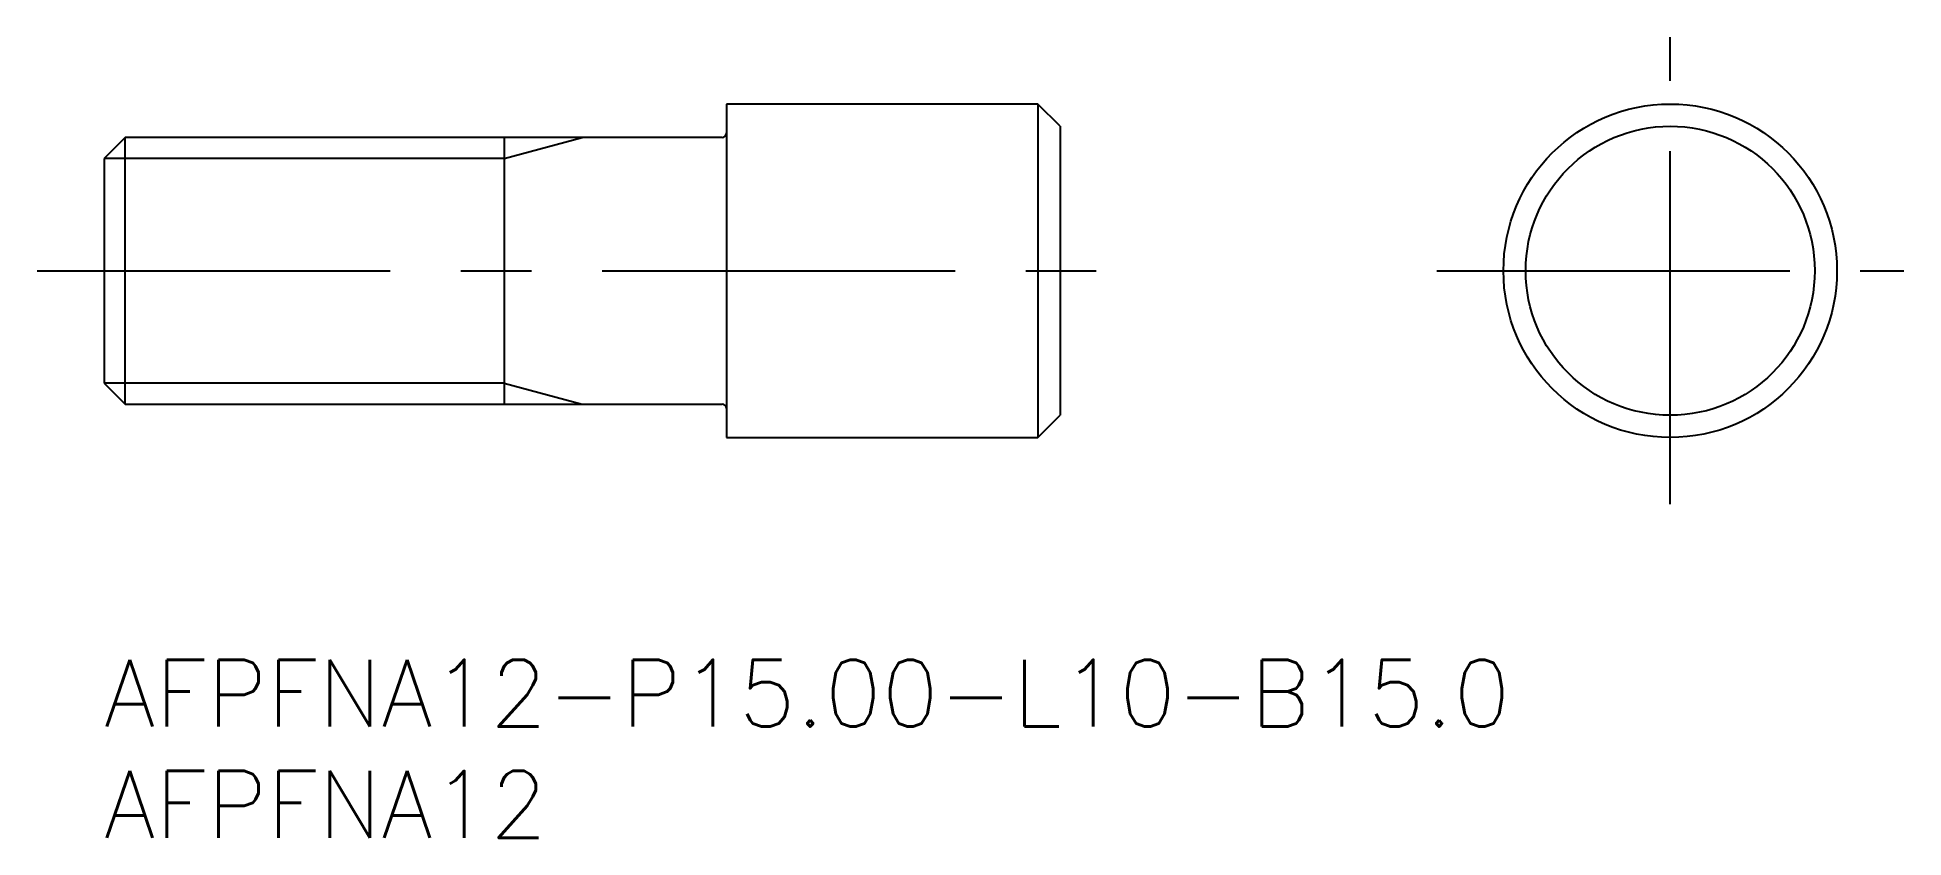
# Model space of a CAD drawing. Extents: x -3 to 80.9, y -8 to 28.
import ezdxf

# ---------------------------------------------------------------- set-up
doc = ezdxf.new("R2010")
doc.units = 0
doc.header["$LTSCALE"] = 0.5
doc.linetypes.add('CENTER', pattern=[50.8, 31.75, -6.35, 6.35, -6.35])
for name, color, linetype in [('MSM_CENTER', 1, 'CENTER'), ('MSM_CONTINUOUS', 7, 'CONTINUOUS'), ('MSM_NARROW', 5, 'CONTINUOUS'), ('MSM_PART_NUMBER', 7, 'CONTINUOUS')]:
    doc.layers.add(name, color=color, linetype=linetype)
doc.styles.get("Standard").update_dxf_attribs({"font": 'txt.shx', "height": 1, "bigfont": 'bigfont.shx'})

# ---------------------------------------------------------------- blocks, each defined once
blk = doc.blocks.new('*U11')
at = {"layer": 'MSM_PART_NUMBER'}
blk.add_text('AFPFNA12-P15.00-L10-B15.0', height=3, dxfattribs=at).set_placement((0, -3))
blk = doc.blocks.new('*U12')
at = {"layer": 'MSM_PART_NUMBER'}
blk.add_text('AFPFNA12', height=3, dxfattribs=at).set_placement((0, -8))

msp = doc.modelspace()

# ---------------------------------------------------------------- linework, layer by layer
at = {"layer": 'MSM_CENTER'}
for p, q in [((70.438, 7), (70.438, 28)), ((-3, 17.5), (46, 17.5)), ((59.938, 17.5), (80.938, 17.5))]:
    msp.add_line(p, q, dxfattribs=at)
at = {"layer": 'MSM_CONTINUOUS'}
for p, q in [((42, 25), (28, 25)), ((28, 25), (28, 10)), ((43, 24), (42, 25)), ((42, 25), (42, 10)), ((43, 24), (43, 11)), ((0.947, 23.5), (0, 22.553)), ((27.8, 23.5), (0.947, 23.5)), ((0.947, 11.5), (0.947, 23.5)), ((18, 23.5), (18, 11.5)), ((0, 22.553), (0, 12.447)), ((0, 12.447), (0.947, 11.5)), ((0.947, 11.5), (27.8, 11.5)), ((42, 10), (43, 11)), ((28, 10), (42, 10))]:
    msp.add_line(p, q, dxfattribs=at)
for radius in [7.5, 6.5]:
    msp.add_circle((70.438, 17.5), radius, dxfattribs=at)
for centre, start, end in [((27.8, 23.7), 270, 0), ((27.8, 11.3), 0, 90)]:
    msp.add_arc(centre, 0.2, start, end, dxfattribs=at)
at = {"layer": 'MSM_NARROW'}
for p, q in [((18, 22.553), (21.5, 23.5)), ((18, 22.553), (0, 22.553)), ((18, 12.447), (0, 12.447)), ((18, 12.447), (21.5, 11.5))]:
    msp.add_line(p, q, dxfattribs=at)

# ---------------------------------------------------------------- block references
at = {"layer": 'MSM_CONTINUOUS'}
for name in ['*U11', '*U12']:
    msp.add_blockref(name, (0, 0), dxfattribs=at)

doc.saveas('drawing.dxf')
